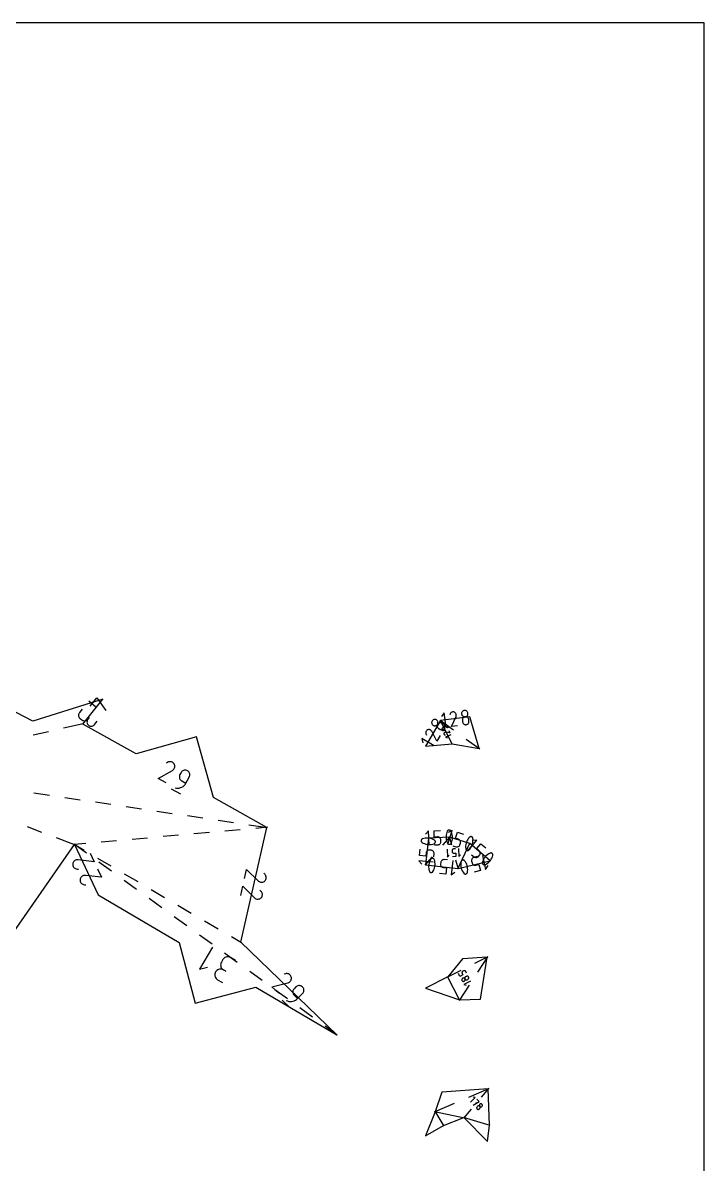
# Model space of a CAD drawing. Extents: x -2 to 214, y 3 to 282.
# Drawn here: x 190.04 to 214.39, y 241.63 to 282.42 of the extents above; entities that cross this region are included whole.
import ezdxf

# ---------------------------------------------------------------- set-up
doc = ezdxf.new("R2010")
doc.units = 0
doc.layers.add('Layer_1', color=7, linetype='CONTINUOUS')

msp = doc.modelspace()

# ---------------------------------------------------------------- linework, layer by layer
at = {"layer": 'Layer_1', "color": 5}
for points in [[(-1.511918, 3.023787), (214.388082, 3.023787), (214.388082, 282.423787), (-1.511918, 282.423787), (-1.511918, 3.023787)], [(191.886751, 253.050144), (192.729464, 251.252138), (195.624012, 249.555823), (196.190986, 247.383534), (198.363279, 247.950508), (201.257831, 246.254194), (197.830994, 249.559605), (198.757593, 253.666164), (196.851111, 254.735945), (196.243518, 256.897228), (194.082236, 256.289638), (192.175754, 257.359419), (192.891445, 258.24982), (190.387143, 257.462593), (188.396643, 258.50097)], [(205.382343, 256.648435), (206.350284, 256.490464), (206.011974, 257.610929), (204.965568, 257.479988), (204.432835, 256.569875), (205.382343, 256.648435)], [(189.604886, 249.77347), (191.886751, 253.050144)], [(205.290293, 253.315457), (204.537317, 253.282113), (204.432835, 252.331546), (205.595565, 252.197575), (206.735369, 252.463527), (206.007525, 253.083802), (205.290293, 253.315457)], [(205.639592, 247.498808), (206.398519, 247.524991), (206.636613, 249.022571), (205.747108, 248.962945), (205.229382, 248.317263), (204.432835, 247.918031), (205.639592, 247.498808)], [(205.801983, 243.289816), (206.63941, 242.433677), (206.714929, 243.017302), (206.673369, 244.323808), (205.009034, 244.203228), (204.768799, 243.501105), (204.432835, 242.633748), (205.070336, 243.003375), (205.801983, 243.289816)]]:
    msp.add_lwpolyline(points, dxfattribs=at)
at = {"layer": 'Layer_1', "color": 1}
for points in [[(192.440941, 257.996522), (192.682022, 258.296457), (193.00583, 257.83901)], [(192.158048, 257.89047), (192.06163, 257.770515), (192.06163, 257.770515), (192.046228, 257.747387), (192.035486, 257.722604), (192.029344, 257.696777), (192.027721, 257.670524), (192.030544, 257.644457), (192.037762, 257.619184), (192.049287, 257.595322), (192.065052, 257.573485), (192.084988, 257.554283), (192.145048, 257.506006), (192.145048, 257.506006), (192.168081, 257.490674), (192.192793, 257.479974), (192.218574, 257.47385), (192.244807, 257.472227), (192.270877, 257.475049), (192.296171, 257.482274), (192.320075, 257.493824), (192.341972, 257.509636), (192.361248, 257.529656), (192.409526, 257.589716), (192.361248, 257.529656), (192.361248, 257.529656), (192.345846, 257.506524), (192.335114, 257.481735), (192.328983, 257.455901), (192.327396, 257.429633), (192.330253, 257.403538), (192.33751, 257.37823), (192.349095, 257.354325), (192.364935, 257.332425), (192.384962, 257.313149), (192.384962, 257.313149), (192.407995, 257.297817), (192.432707, 257.287118), (192.458488, 257.280993), (192.48472, 257.279371), (192.510791, 257.282228), (192.536085, 257.289449), (192.559989, 257.300999), (192.581886, 257.316814), (192.601162, 257.336831), (192.697579, 257.456786)], [(192.393118, 258.182954), (192.633021, 257.990123)], [(205.943665, 257.745298), (205.943665, 257.745298), (205.939316, 257.765266), (205.931689, 257.783638), (205.92114, 257.800134), (205.908038, 257.814467), (205.892735, 257.826356), (205.875597, 257.835518), (205.856984, 257.84167), (205.837257, 257.844531), (205.816775, 257.843819), (205.816775, 257.843819), (205.796751, 257.839462), (205.778336, 257.831828), (205.761812, 257.82128), (205.747461, 257.808177), (205.735562, 257.792885), (205.72639, 257.775764), (205.720234, 257.75718), (205.717369, 257.737491), (205.718075, 257.717069), (205.718075, 257.717069), (205.722435, 257.697003), (205.730076, 257.678556), (205.740631, 257.662008), (205.753747, 257.647635), (205.769054, 257.635722), (205.786196, 257.626543), (205.804808, 257.620383), (205.824532, 257.617519), (205.845004, 257.618228), (205.845004, 257.618228), (205.865021, 257.622585), (205.883429, 257.630219), (205.899949, 257.640777), (205.914304, 257.653897), (205.926203, 257.669218), (205.935368, 257.686377), (205.941524, 257.705018), (205.944381, 257.724777), (205.943665, 257.745298)], [(204.817369, 257.507526), (204.817369, 257.507526), (204.798877, 257.516226), (204.779654, 257.521351), (204.760145, 257.523017), (204.740799, 257.521337), (204.722052, 257.516427), (204.704353, 257.508401), (204.688147, 257.49737), (204.673873, 257.483456), (204.661981, 257.466766), (204.661981, 257.466766), (204.653254, 257.448228), (204.648107, 257.428966), (204.646427, 257.409436), (204.648092, 257.390072), (204.652989, 257.371326), (204.660997, 257.35363), (204.672, 257.337438), (204.685879, 257.323186), (204.702519, 257.311322), (204.702519, 257.311322), (204.721096, 257.302576), (204.740383, 257.297415), (204.759941, 257.295725), (204.779326, 257.297387), (204.798094, 257.302287), (204.815807, 257.310306), (204.83202, 257.32133), (204.846294, 257.33524), (204.858186, 257.351919), (204.858186, 257.351919), (204.866906, 257.370454), (204.87205, 257.389709), (204.873722, 257.409246), (204.872039, 257.428617), (204.867122, 257.447381), (204.859082, 257.465098), (204.848033, 257.481322), (204.834091, 257.495613), (204.817369, 257.507526)], [(204.947513, 257.492889), (205.43225, 257.146497)], [(205.392288, 256.628598), (204.955623, 257.499825)], [(205.160859, 257.246478), (205.097299, 257.754418), (204.998514, 257.627333)], [(205.576949, 257.298541), (205.351359, 257.270311), (205.51782, 257.631976), (205.51782, 257.631976), (205.518028, 257.632314), (205.518229, 257.632656), (205.51842, 257.633002), (205.518603, 257.633351), (205.51878, 257.633715), (205.518949, 257.634089), (205.519115, 257.63448), (205.519277, 257.634886), (205.519439, 257.635316), (205.519439, 257.635316), (205.525733, 257.654874), (205.528365, 257.674658), (205.527511, 257.694255), (205.523345, 257.713245), (205.516049, 257.731208), (205.505801, 257.747733), (205.492777, 257.762397), (205.477152, 257.774787), (205.459104, 257.784481), (205.459104, 257.784481), (205.439511, 257.790648), (205.419706, 257.793199), (205.400105, 257.792295), (205.381122, 257.788111), (205.36317, 257.780802), (205.346667, 257.77054), (205.33203, 257.757487), (205.319665, 257.741806), (205.309999, 257.72367), (205.298742, 257.693401)], [(205.75337, 257.435002), (205.75337, 257.435002), (205.75773, 257.41495), (205.765364, 257.396532), (205.775916, 257.380025), (205.789025, 257.365706), (205.804325, 257.353842), (205.82146, 257.344716), (205.840069, 257.338595), (205.859789, 257.335759), (205.880261, 257.336482), (205.880261, 257.336482), (205.900277, 257.340828), (205.918689, 257.348434), (205.935216, 257.35895), (205.949574, 257.372017), (205.961481, 257.387285), (205.970656, 257.404395), (205.976812, 257.422994), (205.979677, 257.442724), (205.978961, 257.463231), (205.97193, 257.519422), (205.97193, 257.519422), (205.96757, 257.539484), (205.959932, 257.557927), (205.94938, 257.574473), (205.936271, 257.588841), (205.920964, 257.600751), (205.903826, 257.609927), (205.885214, 257.616083), (205.865483, 257.618944), (205.845004, 257.618228), (205.845004, 257.618228), (205.82498, 257.613875), (205.806565, 257.606237), (205.790041, 257.595682), (205.775694, 257.582562), (205.763795, 257.567244), (205.754629, 257.550089), (205.74848, 257.531455), (205.745623, 257.511703), (205.746339, 257.491193), (205.75337, 257.435002)], [(190.951164, 257.085763), (190.409763, 256.964781)], [(192.197411, 257.364256), (191.492565, 257.206748)], [(204.948807, 256.944683), (204.833961, 256.748475), (204.648212, 257.100622), (204.648212, 257.100622), (204.648071, 257.100996), (204.647923, 257.101362), (204.647764, 257.101722), (204.647595, 257.102082), (204.647415, 257.102442), (204.647221, 257.102805), (204.647013, 257.103176), (204.646791, 257.103553), (204.646547, 257.103941), (204.646547, 257.103941), (204.634856, 257.120836), (204.620756, 257.134961), (204.604683, 257.146204), (204.58708, 257.154452), (204.568382, 257.159596), (204.549032, 257.161515), (204.529471, 257.1601), (204.510132, 257.155235), (204.491456, 257.146811), (204.491456, 257.146811), (204.474642, 257.135014), (204.46057, 257.120846), (204.449359, 257.104742), (204.441132, 257.087131), (204.43601, 257.068438), (204.434115, 257.049098), (204.435565, 257.029537), (204.44049, 257.010187), (204.449002, 256.991479), (204.466172, 256.964132)], [(204.947848, 257.16772), (204.947848, 257.16772), (204.966414, 257.158978), (204.985676, 257.153835), (205.005195, 257.152166), (205.024535, 257.153852), (205.04326, 257.158781), (205.060927, 257.166824), (205.077106, 257.177869), (205.091354, 257.191794), (205.103236, 257.20848), (205.103236, 257.20848), (205.111967, 257.227008), (205.117132, 257.246252), (205.118843, 257.265764), (205.117206, 257.28511), (205.112334, 257.303846), (205.104336, 257.321538), (205.093323, 257.337741), (205.079406, 257.352018), (205.062695, 257.363928), (205.013824, 257.392535), (205.013824, 257.392535), (204.995251, 257.40128), (204.975964, 257.406441), (204.956413, 257.408131), (204.937035, 257.406469), (204.918271, 257.401569), (204.900565, 257.393551), (204.884351, 257.382523), (204.870078, 257.368606), (204.858186, 257.351919), (204.858186, 257.351919), (204.849458, 257.333377), (204.844315, 257.314116), (204.842642, 257.294582), (204.844322, 257.275211), (204.849239, 257.256451), (204.857276, 257.238741), (204.868325, 257.22252), (204.882259, 257.208237), (204.898974, 257.196327), (204.947848, 257.16772)], [(205.211591, 257.223078), (205.211591, 257.223078), (205.201192, 257.232758), (205.189719, 257.240678), (205.177386, 257.246802), (205.164404, 257.251095), (205.150977, 257.253519), (205.137321, 257.254041), (205.12364, 257.252619), (205.110147, 257.249219), (205.097045, 257.243807), (205.034536, 257.212477), (205.034536, 257.212477), (205.027385, 257.208053), (205.021303, 257.202589), (205.016354, 257.19626), (205.012593, 257.189236), (205.010081, 257.181704), (205.008878, 257.173834), (205.009044, 257.165801), (205.010635, 257.157786), (205.013715, 257.149965), (205.013715, 257.149965), (205.018132, 257.142832), (205.023596, 257.136767), (205.029929, 257.131828), (205.036956, 257.128082), (205.044498, 257.125581), (205.052376, 257.124385), (205.060412, 257.124554), (205.068434, 257.126152), (205.076259, 257.129232), (205.097097, 257.139678), (205.097097, 257.139678), (205.104248, 257.144102), (205.110327, 257.149573), (205.115273, 257.155909), (205.11903, 257.162936), (205.121534, 257.170472), (205.122734, 257.178346), (205.122568, 257.186371), (205.120981, 257.194379), (205.117908, 257.202186), (205.097045, 257.243807)], [(205.257244, 257.131994), (205.298967, 257.048749), (205.13658, 257.063605), (205.13658, 257.063605), (205.136422, 257.06364), (205.136263, 257.063672), (205.136104, 257.0637), (205.135942, 257.063721), (205.13578, 257.063739), (205.13561, 257.063753), (205.135437, 257.063763), (205.135257, 257.06377), (205.13507, 257.063774), (205.13507, 257.063774), (205.12666, 257.063534), (205.118659, 257.061844), (205.111212, 257.058839), (205.104449, 257.054637), (205.098509, 257.049363), (205.093527, 257.043151), (205.089647, 257.036116), (205.086997, 257.02839), (205.08572, 257.020097), (205.08572, 257.020097), (205.086017, 257.01169), (205.087738, 257.003696), (205.090765, 256.996249), (205.094974, 256.989493), (205.100248, 256.983559), (205.106464, 256.978589), (205.113505, 256.974722), (205.121249, 256.972091), (205.129574, 256.970835), (205.142796, 256.970627)], [(205.248051, 257.208826), (205.201079, 257.302545)], [(204.736971, 256.58279), (204.295188, 256.841386), (204.335941, 256.685667)], [(205.334199, 256.978455), (205.146762, 256.88451), (205.209327, 256.863731)], [(205.883605, 256.823956), (206.368339, 256.477563)], [(195.158847, 255.253266), (194.866842, 255.417117), (195.380402, 255.70009), (195.380402, 255.70009), (195.380931, 255.700309), (195.38146, 255.700538), (195.381989, 255.700778), (195.382518, 255.701036), (195.383047, 255.701311), (195.383577, 255.701607), (195.384106, 255.701925), (195.38467, 255.702263), (195.385235, 255.702616), (195.385235, 255.702616), (195.409795, 255.720283), (195.430217, 255.741429), (195.446343, 255.765393), (195.45802, 255.791537), (195.465086, 255.819209), (195.467379, 255.847753), (195.464768, 255.876522), (195.457088, 255.904867), (195.444184, 255.932141), (195.444184, 255.932141), (195.426361, 255.956584), (195.405124, 255.976926), (195.381107, 255.993002), (195.354952, 256.004643), (195.327287, 256.011685), (195.298758, 256.013943), (195.269996, 256.011262), (195.241633, 256.003493), (195.21431, 255.990455), (195.174499, 255.964437)], [(195.47835, 255.073987), (195.47835, 255.073987), (195.528833, 255.06612), (195.578959, 255.065662), (195.628027, 255.072269), (195.675341, 255.085647), (195.720211, 255.105476), (195.761934, 255.131451), (195.799816, 255.163251), (195.833157, 255.200568), (195.861266, 255.243084), (195.984304, 255.462353), (195.984304, 255.462353), (195.996694, 255.489937), (196.003792, 255.51847), (196.005767, 255.547302), (196.002839, 255.575789), (195.995134, 255.603285), (195.982861, 255.62915), (195.966182, 255.652733), (195.945287, 255.673396), (195.920353, 255.690488), (195.920353, 255.690488), (195.892825, 255.702835), (195.864332, 255.709887), (195.83552, 255.711827), (195.80704, 255.708829), (195.779541, 255.701082), (195.753669, 255.688766), (195.730071, 255.672059), (195.709406, 255.651146), (195.69231, 255.626201), (195.651289, 255.553098), (195.651289, 255.553098), (195.638907, 255.525511), (195.63183, 255.496975), (195.629854, 255.468135), (195.632818, 255.439645), (195.640536, 255.412143), (195.652827, 255.38628), (195.669496, 255.362708), (195.690366, 255.342067), (195.715248, 255.325006), (195.861248, 255.243081)], [(195.341049, 255.042968), (195.669789, 254.858504)], [(190.433826, 254.89769), (190.982607, 254.816498)], [(191.531388, 254.735303), (192.080169, 254.654108)], [(192.628947, 254.572916), (193.177728, 254.491721)], [(193.726509, 254.410529), (194.27529, 254.329333)], [(194.824071, 254.248142), (195.372849, 254.166946)], [(195.921633, 254.085755), (196.470411, 254.004559)], [(197.019192, 253.923364), (197.567973, 253.842172)], [(198.116754, 253.76098), (198.779542, 253.662919)], [(190.185318, 253.696845), (190.703877, 253.499745)], [(195.598443, 253.382926), (195.045901, 253.333385)], [(196.703519, 253.482004), (196.150978, 253.432463)], [(197.808596, 253.581081), (197.256054, 253.531541)], [(198.779694, 253.668147), (198.36113, 253.630618)], [(204.563129, 253.026762), (204.540456, 253.538744), (204.431677, 253.419851)], [(204.755108, 253.035263), (204.868797, 253.040301), (204.868797, 253.040301), (204.889124, 253.043039), (204.908107, 253.049177), (204.925439, 253.058385), (204.940813, 253.070319), (204.953919, 253.084649), (204.964446, 253.101032), (204.97208, 253.119136), (204.976518, 253.13862), (204.977449, 253.159155), (204.974941, 253.21579), (204.974941, 253.21579), (204.9722, 253.236153), (204.966062, 253.255143), (204.956861, 253.272464), (204.944934, 253.287806), (204.930618, 253.300873), (204.914253, 253.311358), (204.896173, 253.318957), (204.876717, 253.323366), (204.856221, 253.324287), (204.742531, 253.319253), (204.732435, 253.547246), (204.959818, 253.557315)], [(205.256422, 253.064234), (205.256422, 253.064234), (205.268519, 253.060311), (205.280821, 253.058642), (205.293055, 253.059122), (205.304951, 253.061648), (205.316236, 253.066121), (205.326639, 253.072436), (205.335889, 253.08049), (205.343714, 253.09018), (205.349838, 253.101409), (205.349838, 253.101409), (205.367516, 253.148445), (205.380202, 253.196596), (205.387917, 253.245487), (205.390676, 253.294742), (205.388495, 253.343976), (205.381394, 253.392811), (205.369385, 253.440873), (205.352487, 253.487779), (205.330717, 253.533153), (205.330717, 253.533153), (205.328005, 253.537711), (205.324964, 253.542046), (205.321619, 253.546142), (205.317993, 253.549977), (205.314105, 253.553526), (205.309985, 253.556771), (205.305649, 253.559696), (205.301119, 253.562271), (205.29642, 253.56448), (205.29642, 253.56448), (205.284225, 253.568494), (205.271849, 253.570237), (205.259562, 253.56981), (205.247628, 253.567316), (205.236321, 253.56286), (205.225904, 253.556542), (205.216654, 253.548467), (205.208829, 253.538737), (205.202709, 253.527452), (205.202709, 253.527452), (205.185126, 253.48043), (205.172511, 253.43229), (205.164841, 253.383402), (205.162107, 253.334154), (205.164288, 253.284921), (205.171368, 253.236082), (205.183327, 253.188013), (205.200154, 253.141093), (205.221829, 253.095708), (205.221829, 253.095708), (205.224535, 253.091161), (205.227551, 253.086843), (205.230874, 253.082776), (205.234483, 253.078962), (205.238367, 253.075424), (205.242516, 253.072168), (205.246915, 253.069208), (205.251558, 253.066558), (205.256422, 253.064234)], [(205.225325, 253.067165), (205.38284, 253.554842), (205.239397, 253.481414)], [(205.408191, 253.008103), (205.516483, 252.973125), (205.516483, 252.973125), (205.536486, 252.968596), (205.556418, 252.967721), (205.575877, 252.970296), (205.594451, 252.976113), (205.611733, 252.984961), (205.627315, 252.996641), (205.640792, 253.010936), (205.651756, 253.027647), (205.659796, 253.046566), (205.677219, 253.100513), (205.677219, 253.100513), (205.681763, 253.120551), (205.682642, 253.14049), (205.680066, 253.159932), (205.674245, 253.178474), (205.665394, 253.195714), (205.653717, 253.211254), (205.63943, 253.224687), (205.62274, 253.235613), (205.603856, 253.243632), (205.49556, 253.27861), (205.565703, 253.49578), (205.782294, 253.425824)], [(191.222436, 253.302648), (191.907495, 253.042263)], [(192.283214, 253.08569), (191.86465, 253.048165)], [(191.86762, 253.06138), (192.22781, 252.849872)], [(192.305922, 252.746159), (191.868788, 253.063172)], [(193.38829, 253.184767), (192.835748, 253.13523)], [(194.493367, 253.283845), (193.940825, 253.234308)], [(204.769328, 253.109488), (204.769328, 253.109488), (204.775054, 253.12084), (204.778589, 253.132743), (204.779986, 253.144907), (204.779312, 253.157049), (204.77662, 253.168885), (204.771974, 253.180135), (204.76543, 253.190507), (204.757051, 253.199721), (204.746895, 253.207497), (204.746895, 253.207497), (204.703119, 253.232166), (204.657476, 253.252077), (204.610345, 253.267187), (204.562096, 253.277456), (204.513109, 253.282839), (204.463759, 253.283298), (204.414427, 253.278793), (204.365486, 253.269279), (204.317314, 253.254712), (204.317314, 253.254712), (204.312393, 253.252726), (204.307644, 253.250387), (204.303083, 253.24771), (204.29874, 253.244711), (204.294637, 253.241416), (204.290796, 253.237839), (204.287247, 253.234001), (204.284005, 253.229923), (204.281105, 253.225615), (204.281105, 253.225615), (204.27527, 253.214182), (204.271654, 253.202216), (204.270193, 253.190009), (204.270828, 253.177835), (204.273502, 253.165978), (204.278152, 253.154718), (204.284714, 253.144339), (204.293131, 253.135117), (204.303344, 253.127338), (204.303344, 253.127338), (204.34712, 253.102764), (204.392763, 253.082924), (204.439897, 253.067864), (204.488147, 253.057619), (204.537133, 253.052236), (204.58648, 253.051752), (204.635812, 253.056211), (204.684753, 253.065655), (204.732925, 253.080123), (204.732925, 253.080123), (204.737836, 253.082098), (204.742559, 253.084423), (204.747089, 253.087079), (204.751411, 253.090064), (204.755503, 253.093359), (204.759355, 253.096961), (204.762953, 253.100855), (204.766284, 253.105036), (204.769328, 253.109488)], [(205.0438, 253.032614), (205.304873, 253.332189)], [(205.369858, 253.024098), (205.284447, 253.336864)], [(205.58621, 252.177453), (206.016881, 253.103925)], [(205.888068, 252.860212), (205.888068, 252.860212), (205.898034, 252.852313), (205.90898, 252.846453), (205.920611, 252.842633), (205.932641, 252.840848), (205.944777, 252.841098), (205.956732, 252.843381), (205.968212, 252.847699), (205.978925, 252.854049), (205.988585, 252.862431), (205.988585, 252.862431), (206.021573, 252.900333), (206.050275, 252.941026), (206.074574, 252.984149), (206.094354, 253.029337), (206.109503, 253.076235), (206.119899, 253.124477), (206.125427, 253.173708), (206.12597, 253.223562), (206.121416, 253.273681), (206.121416, 253.273681), (206.120463, 253.278899), (206.119126, 253.284025), (206.117423, 253.289027), (206.115362, 253.293888), (206.112963, 253.29857), (206.110233, 253.303054), (206.107188, 253.307305), (206.103844, 253.311301), (206.100214, 253.315013), (206.100214, 253.315013), (206.090188, 253.323031), (206.079199, 253.328983), (206.067536, 253.332874), (206.055482, 253.334705), (206.043329, 253.334475), (206.031366, 253.332193), (206.019876, 253.327857), (206.009148, 253.321469), (205.999471, 253.313034), (205.999471, 253.313034), (205.966578, 253.27511), (205.937947, 253.234403), (205.913693, 253.191272), (205.893934, 253.146078), (205.878786, 253.09918), (205.868368, 253.050941), (205.862795, 253.001721), (205.862177, 252.951884), (205.866643, 252.901783), (205.866643, 252.901783), (205.867589, 252.896579), (205.868912, 252.891482), (205.870602, 252.886508), (205.872651, 252.881675), (205.875057, 252.877004), (205.877809, 252.872502), (205.880899, 252.868191), (205.884321, 252.864092), (205.888068, 252.860212)], [(205.929445, 252.813677), (206.26185, 253.203732), (206.101216, 253.190891)], [(206.075703, 252.689033), (206.162317, 252.615218), (206.162317, 252.615218), (206.179056, 252.603368), (206.197133, 252.594919), (206.216091, 252.589839), (206.235473, 252.588093), (206.254829, 252.589642), (206.2737, 252.594454), (206.291628, 252.602493), (206.308155, 252.613726), (206.322834, 252.628116), (206.359604, 252.671267), (206.359604, 252.671267), (206.371479, 252.688031), (206.379935, 252.706111), (206.385008, 252.725055), (206.38674, 252.744412), (206.385174, 252.76373), (206.380344, 252.782558), (206.372297, 252.80044), (206.361068, 252.816933), (206.3467, 252.831577), (206.260082, 252.905392), (206.408111, 253.079089), (206.581343, 252.931459)], [(192.447351, 252.7422), (192.589432, 252.439051), (192.00719, 252.507811), (192.00719, 252.507811), (192.006625, 252.507952), (192.006061, 252.508079), (192.005496, 252.508189), (192.004932, 252.508284), (192.004332, 252.508365), (192.003733, 252.508436), (192.003098, 252.508489), (192.002463, 252.508531), (192.001792, 252.508563), (192.001792, 252.508563), (191.971538, 252.508489), (191.942631, 252.503183), (191.91557, 252.493076), (191.890865, 252.478612), (191.869017, 252.460225), (191.850532, 252.43836), (191.835909, 252.41345), (191.825661, 252.38593), (191.820285, 252.356247), (191.820285, 252.356247), (191.820553, 252.326), (191.825986, 252.297101), (191.836156, 252.270053), (191.850648, 252.245366), (191.869046, 252.223546), (191.890921, 252.205096), (191.915859, 252.190523), (191.943439, 252.180335), (191.973242, 252.17504), (192.020754, 252.173029)], [(192.706184, 252.568962), (193.184561, 252.288055)], [(204.721188, 252.609651), (204.73362, 252.722773), (204.73362, 252.722773), (204.734026, 252.743276), (204.730865, 252.762975), (204.724423, 252.781514), (204.714983, 252.798535), (204.702829, 252.81368), (204.688253, 252.826588), (204.671531, 252.836907), (204.652954, 252.844277), (204.632807, 252.848341), (204.576454, 252.854535), (204.576454, 252.854535), (204.555912, 252.854945), (204.536205, 252.851787), (204.517681, 252.845346), (204.500691, 252.835909), (204.485589, 252.823763), (204.47272, 252.809196), (204.462443, 252.792492), (204.455105, 252.773943), (204.451056, 252.753828), (204.438624, 252.640706), (204.211773, 252.665641), (204.236641, 252.891884)], [(204.418254, 252.314817), (204.679327, 252.614389)], [(204.713032, 252.550392), (204.713032, 252.550392), (204.701711, 252.556181), (204.68983, 252.559775), (204.677673, 252.561239), (204.665527, 252.560626), (204.653673, 252.557997), (204.642402, 252.553408), (204.631995, 252.54692), (204.622735, 252.538591), (204.61491, 252.528473), (204.61491, 252.528473), (204.590011, 252.484831), (204.56986, 252.439291), (204.554504, 252.392238), (204.543984, 252.344045), (204.538343, 252.295086), (204.537624, 252.24574), (204.541871, 252.196383), (204.551132, 252.147392), (204.565444, 252.099146), (204.565444, 252.099146), (204.567402, 252.094218), (204.569719, 252.089452), (204.572372, 252.08488), (204.575346, 252.08052), (204.57862, 252.076399), (204.582176, 252.07254), (204.585997, 252.06897), (204.590061, 252.06571), (204.594347, 252.062786), (204.594347, 252.062786), (204.605756, 252.056891), (204.617697, 252.053211), (204.6299, 252.051687), (204.642078, 252.052262), (204.653949, 252.054869), (204.66523, 252.059459), (204.675644, 252.065968), (204.684908, 252.074339), (204.69274, 252.08451), (204.69274, 252.08451), (204.717544, 252.128155), (204.737624, 252.173695), (204.752931, 252.220749), (204.76343, 252.268942), (204.769071, 252.3179), (204.769811, 252.367247), (204.76561, 252.416604), (204.756423, 252.465591), (204.742207, 252.51384), (204.742207, 252.51384), (204.740256, 252.518758), (204.737959, 252.523496), (204.735324, 252.52804), (204.732364, 252.532375), (204.72909, 252.536485), (204.725506, 252.540359), (204.721633, 252.543975), (204.71747, 252.547326), (204.713032, 252.550392)], [(205.206928, 252.886578), (205.219349, 252.606102), (205.27894, 252.671236)], [(205.499038, 252.899515), (205.436755, 252.896756), (205.436755, 252.896756), (205.425618, 252.895257), (205.415218, 252.891895), (205.405725, 252.88685), (205.397301, 252.880313), (205.390122, 252.872464), (205.384357, 252.863485), (205.380173, 252.853569), (205.377743, 252.842894), (205.377231, 252.831644), (205.378607, 252.800617), (205.378607, 252.800617), (205.380106, 252.789462), (205.383472, 252.779059), (205.388513, 252.769572), (205.395047, 252.761166), (205.402889, 252.754008), (205.411853, 252.748265), (205.421759, 252.744102), (205.432416, 252.741685), (205.443645, 252.741181), (205.505928, 252.74394), (205.51146, 252.619039), (205.38689, 252.613521)], [(205.604208, 252.904175), (205.61663, 252.623695), (205.676221, 252.688829)], [(206.27299, 252.618763), (206.162165, 252.592905), (206.162165, 252.592905), (206.142692, 252.586477), (206.125162, 252.576949), (206.109817, 252.564711), (206.096898, 252.550152), (206.086653, 252.533659), (206.079319, 252.515618), (206.075142, 252.49642), (206.074366, 252.476449), (206.077227, 252.456094), (206.09011, 252.400884), (206.09011, 252.400884), (206.096549, 252.381376), (206.106077, 252.363836), (206.118304, 252.348507), (206.132853, 252.335617), (206.149324, 252.325408), (206.167341, 252.318112), (206.186511, 252.313967), (206.206446, 252.313212), (206.226759, 252.316077), (206.337584, 252.341935), (206.389442, 252.119689), (206.167789, 252.067968)], [(206.462245, 252.368499), (206.462245, 252.368499), (206.468422, 252.357387), (206.476286, 252.347781), (206.485564, 252.33979), (206.495992, 252.333532), (206.507295, 252.329108), (206.519212, 252.326639), (206.531471, 252.326226), (206.5438, 252.327983), (206.555936, 252.332022), (206.555936, 252.332022), (206.600933, 252.354388), (206.643037, 252.38097), (206.682012, 252.411485), (206.717603, 252.445641), (206.749569, 252.483149), (206.77766, 252.523725), (206.801635, 252.567074), (206.821249, 252.612914), (206.83625, 252.660952), (206.83625, 252.660952), (206.837368, 252.666134), (206.838102, 252.67138), (206.838444, 252.676658), (206.838405, 252.681935), (206.837982, 252.687181), (206.837181, 252.692367), (206.835999, 252.697461), (206.83444, 252.702432), (206.83251, 252.707251), (206.83251, 252.707251), (206.826322, 252.718501), (206.818455, 252.728213), (206.809174, 252.736277), (206.798742, 252.742585), (206.787432, 252.747033), (206.775505, 252.74951), (206.763228, 252.749909), (206.750874, 252.74812), (206.738703, 252.744038), (206.738703, 252.744038), (206.693787, 252.721619), (206.65174, 252.694995), (206.612804, 252.664455), (206.577233, 252.630285), (206.545268, 252.592774), (206.517155, 252.552215), (206.493141, 252.508891), (206.473471, 252.463093), (206.458389, 252.415112), (206.458389, 252.415112), (206.457267, 252.40994), (206.456537, 252.404726), (206.456191, 252.399484), (206.456234, 252.394234), (206.456664, 252.388996), (206.457479, 252.383785), (206.458682, 252.378621), (206.46027, 252.373519), (206.462245, 252.368499)], [(206.460128, 252.66243), (206.57658, 252.163352), (206.661635, 252.300223)], [(192.70945, 252.182984), (192.851532, 251.879835), (192.269286, 251.948595), (192.269286, 251.948595), (192.268722, 251.948736), (192.268157, 251.94886), (192.267593, 251.948969), (192.267028, 251.949068), (192.266429, 251.949149), (192.265829, 251.949216), (192.265194, 251.949272), (192.264559, 251.949315), (192.263889, 251.949346), (192.263889, 251.949346), (192.233634, 251.949272), (192.204724, 251.943963), (192.17767, 251.933859), (192.152961, 251.919396), (192.131114, 251.901009), (192.112628, 251.879144), (192.098009, 251.85423), (192.087757, 251.826714), (192.082381, 251.797028), (192.082381, 251.797028), (192.082649, 251.766784), (192.088082, 251.737884), (192.098252, 251.710837), (192.112748, 251.68615), (192.131142, 251.664327), (192.153021, 251.64588), (192.177955, 251.631307), (192.205536, 251.621118), (192.235338, 251.61582), (192.28285, 251.613809)], [(193.204105, 252.094793), (192.755012, 252.420478)], [(197.957757, 251.833872), (198.031449, 252.160452), (198.449173, 251.74906), (198.449173, 251.74906), (198.449526, 251.748602), (198.449914, 251.748143), (198.450302, 251.74772), (198.45069, 251.747296), (198.451113, 251.746873), (198.451537, 251.74645), (198.451995, 251.746026), (198.452489, 251.745603), (198.453018, 251.74518), (198.453018, 251.74518), (198.476961, 251.726684), (198.503049, 251.713148), (198.530619, 251.704533), (198.559003, 251.700807), (198.587536, 251.701936), (198.61555, 251.70787), (198.642375, 251.71858), (198.667349, 251.734029), (198.689799, 251.754179), (198.689799, 251.754179), (198.708137, 251.778235), (198.72157, 251.80439), (198.730122, 251.831995), (198.733815, 251.860379), (198.732686, 251.888898), (198.726721, 251.916887), (198.715961, 251.943691), (198.700425, 251.968654), (198.680133, 251.991115), (198.643836, 252.021839)], [(204.700191, 252.418636), (204.190776, 252.474629), (204.291611, 252.348927)], [(205.212611, 252.499634), (205.099556, 252.512662), (205.099556, 252.512662), (205.079056, 252.513174), (205.05934, 252.510118), (205.040766, 252.503772), (205.023699, 252.49442), (205.00849, 252.482348), (204.995505, 252.467838), (204.985098, 252.451169), (204.977629, 252.432631), (204.973463, 252.412505), (204.966972, 252.356184), (204.966972, 252.356184), (204.966453, 252.335649), (204.969512, 252.315925), (204.975855, 252.297365), (204.985203, 252.280326), (204.997268, 252.26516), (205.011768, 252.252217), (205.028419, 252.241852), (205.046929, 252.234416), (205.06702, 252.230263), (205.180074, 252.217239), (205.153951, 251.990519), (204.927842, 252.016572)], [(205.403513, 252.477638), (205.344853, 251.968523), (205.471081, 252.068698)], [(205.601411, 252.176168), (205.516, 252.488938)], [(205.785557, 252.498089), (205.785557, 252.498089), (205.772946, 252.499719), (205.760545, 252.499098), (205.748607, 252.496374), (205.737382, 252.491703), (205.727109, 252.485234), (205.718046, 252.477113), (205.710433, 252.467496), (205.704528, 252.456528), (205.70057, 252.444368), (205.70057, 252.444368), (205.691846, 252.394884), (205.688233, 252.345216), (205.689641, 252.295742), (205.695987, 252.246823), (205.707188, 252.198827), (205.723151, 252.15213), (205.743792, 252.107098), (205.76903, 252.064098), (205.798772, 252.023504), (205.798772, 252.023504), (205.802279, 252.019525), (205.806064, 252.01582), (205.810107, 252.012409), (205.814376, 252.009308), (205.818849, 252.006532), (205.823495, 252.004101), (205.828296, 252.002027), (205.833221, 252.000326), (205.838245, 251.999018), (205.838245, 251.999018), (205.850969, 251.997317), (205.863458, 251.997882), (205.875456, 252.000559), (205.886727, 252.005205), (205.897025, 252.011665), (205.906098, 252.019793), (205.913707, 252.029431), (205.919606, 252.040434), (205.92355, 252.05265), (205.92355, 252.05265), (205.932182, 252.102103), (205.935731, 252.151746), (205.934274, 252.201205), (205.927907, 252.250118), (205.916706, 252.29811), (205.900768, 252.344817), (205.880169, 252.389864), (205.855002, 252.432888), (205.825347, 252.473514), (205.825347, 252.473514), (205.821855, 252.477487), (205.818091, 252.481173), (205.814079, 252.484563), (205.809832, 252.487647), (205.805362, 252.490409), (205.800685, 252.492846), (205.795816, 252.494945), (205.790768, 252.496699), (205.785557, 252.498089)], [(194.102288, 251.443428), (193.653198, 251.769109)], [(193.662935, 252.007146), (194.141308, 251.726239)], [(194.619686, 251.445329), (195.098059, 251.164419)], [(197.821821, 251.231422), (197.895513, 251.558007), (198.313237, 251.146615), (198.313237, 251.146615), (198.31359, 251.146156), (198.313978, 251.145697), (198.314366, 251.145274), (198.314754, 251.144851), (198.315178, 251.144427), (198.315601, 251.144004), (198.316059, 251.143581), (198.316553, 251.143157), (198.317083, 251.142734), (198.317083, 251.142734), (198.341026, 251.124238), (198.367117, 251.110702), (198.394683, 251.102091), (198.423068, 251.098362), (198.4516, 251.099491), (198.479614, 251.105428), (198.50644, 251.116138), (198.531413, 251.131586), (198.553863, 251.151734), (198.553863, 251.151734), (198.572201, 251.175789), (198.585635, 251.201948), (198.594189, 251.229549), (198.59788, 251.257937), (198.596715, 251.286456), (198.590753, 251.314445), (198.579994, 251.341249), (198.564457, 251.366208), (198.544166, 251.388673), (198.507872, 251.419397)], [(195.00047, 250.792062), (194.551381, 251.117743)], [(195.576437, 250.883513), (196.05481, 250.602603)], [(195.898653, 250.140694), (195.449564, 250.466378)], [(196.533184, 250.321693), (197.011561, 250.040787)], [(196.796836, 249.489328), (196.347743, 249.815013)], [(197.489935, 249.759877), (197.850128, 249.548369)], [(196.814048, 249.388462), (196.351613, 248.599379), (196.62987, 248.672048)], [(197.635837, 248.906829), (197.460609, 249.009515), (197.460609, 249.009515), (197.42744, 249.025161), (197.393009, 249.03439), (197.358109, 249.037423), (197.323526, 249.03446), (197.290041, 249.025722), (197.258442, 249.01142), (197.229518, 248.991763), (197.204058, 248.96696), (197.182842, 248.937224), (197.131425, 248.849488), (197.131425, 248.849488), (197.115857, 248.816458), (197.106667, 248.782129), (197.103668, 248.747292), (197.106631, 248.712734), (197.115373, 248.679248), (197.129689, 248.647622), (197.149388, 248.618648), (197.174262, 248.593117), (197.204122, 248.57182), (197.291857, 248.520406), (197.204122, 248.57182), (197.204122, 248.57182), (197.17095, 248.587462), (197.136512, 248.596684), (197.101601, 248.599683), (197.067, 248.596684), (197.03349, 248.587903), (197.001853, 248.573538), (196.972883, 248.553797), (196.947356, 248.528887), (196.926062, 248.499017), (196.926062, 248.499017), (196.910498, 248.465987), (196.901304, 248.431658), (196.898306, 248.396818), (196.901269, 248.362263), (196.910007, 248.328774), (196.924326, 248.297151), (196.944026, 248.268177), (196.968903, 248.242647), (196.998759, 248.22135), (197.173984, 248.11866)], [(197.695019, 248.837963), (197.245926, 249.163644)], [(206.656453, 249.032516), (206.180972, 248.794204)], [(206.648762, 249.041142), (206.289973, 248.492798)], [(198.593202, 248.186597), (198.144109, 248.512278)], [(205.685023, 248.545634), (205.209542, 248.307322)], [(205.896368, 248.455294), (205.869815, 248.508271), (205.869815, 248.508271), (205.864195, 248.517351), (205.857242, 248.52507), (205.849181, 248.531357), (205.840238, 248.53613), (205.830642, 248.539315), (205.820616, 248.540836), (205.810389, 248.540621), (205.80018, 248.538589), (205.790221, 248.534666), (205.76383, 248.52144), (205.76383, 248.52144), (205.754732, 248.51581), (205.747009, 248.508856), (205.74073, 248.500799), (205.735971, 248.49187), (205.732803, 248.482289), (205.731297, 248.47228), (205.731526, 248.462071), (205.733561, 248.451883), (205.737477, 248.441945), (205.764031, 248.388965), (205.657788, 248.335717), (205.604685, 248.441673)], [(199.180894, 247.733786), (198.939901, 247.966238), (199.508381, 248.109939), (199.508381, 248.109939), (199.508946, 248.110013), (199.50951, 248.110098), (199.510075, 248.1102), (199.510639, 248.110316), (199.511204, 248.110447), (199.511803, 248.110599), (199.512403, 248.110771), (199.513038, 248.110962), (199.513673, 248.111174), (199.513673, 248.111174), (199.541909, 248.122046), (199.567024, 248.137329), (199.588691, 248.156431), (199.606602, 248.178769), (199.620448, 248.203746), (199.62991, 248.230776), (199.634669, 248.259266), (199.634418, 248.288635), (199.628841, 248.318286), (199.628841, 248.318286), (199.617785, 248.346445), (199.602393, 248.371502), (199.58323, 248.393138), (199.560875, 248.411024), (199.535898, 248.424839), (199.508872, 248.434262), (199.480371, 248.438968), (199.450967, 248.438636), (199.421235, 248.432942), (199.376132, 248.41785)], [(205.649537, 247.478971), (205.219437, 248.337103)], [(205.755825, 248.272912), (205.755825, 248.272912), (205.746769, 248.267302), (205.739065, 248.26036), (205.732792, 248.252306), (205.72803, 248.243374), (205.724848, 248.233785), (205.723324, 248.22377), (205.723539, 248.21355), (205.725564, 248.203358), (205.729476, 248.193417), (205.729476, 248.193417), (205.7351, 248.184333), (205.742053, 248.17661), (205.75011, 248.170324), (205.759046, 248.165551), (205.768631, 248.162362), (205.778639, 248.160831), (205.788845, 248.161039), (205.799019, 248.163053), (205.808932, 248.166955), (205.808932, 248.166955), (205.818034, 248.172585), (205.825774, 248.179549), (205.832071, 248.187613), (205.836851, 248.19656), (205.840047, 248.206155), (205.841575, 248.216174), (205.841367, 248.226394), (205.839345, 248.236586), (205.835433, 248.246524), (205.835433, 248.246524), (205.829813, 248.255604), (205.822857, 248.263323), (205.814796, 248.269606), (205.805853, 248.274379), (205.796254, 248.277561), (205.786228, 248.279082), (205.775994, 248.278867), (205.765788, 248.276835), (205.755825, 248.272912)], [(206.039152, 248.170409), (205.800575, 248.050831), (205.880211, 248.024383)], [(205.941418, 248.233355), (205.941418, 248.233355), (205.950516, 248.238985), (205.958239, 248.245942), (205.964515, 248.253999), (205.969277, 248.262932), (205.972445, 248.272513), (205.973951, 248.282521), (205.973722, 248.292731), (205.971686, 248.302915), (205.967771, 248.31285), (205.967771, 248.31285), (205.962154, 248.321934), (205.955212, 248.329659), (205.947168, 248.335953), (205.93825, 248.340737), (205.928676, 248.343933), (205.918671, 248.345464), (205.908462, 248.345259), (205.898266, 248.343234), (205.888311, 248.339315), (205.86192, 248.326086), (205.86192, 248.326086), (205.852818, 248.320455), (205.845082, 248.313495), (205.838785, 248.305431), (205.834004, 248.296488), (205.830812, 248.286896), (205.829284, 248.276877), (205.829496, 248.266657), (205.831521, 248.256465), (205.835433, 248.246524), (205.835433, 248.246524), (205.841056, 248.23744), (205.848013, 248.229718), (205.856074, 248.223435), (205.865017, 248.218661), (205.874613, 248.215479), (205.884639, 248.213959), (205.894866, 248.214178), (205.905071, 248.21621), (205.915027, 248.220129), (205.941418, 248.233355)], [(199.491384, 247.535229), (199.042291, 247.860913)], [(199.444589, 247.479444), (199.444589, 247.479444), (199.491434, 247.459046), (199.539803, 247.445895), (199.588949, 247.439862), (199.638108, 247.440815), (199.686538, 247.448639), (199.733478, 247.463198), (199.778179, 247.484372), (199.819884, 247.512026), (199.857839, 247.546038), (200.032394, 247.727006), (200.032394, 247.727006), (200.051366, 247.750554), (200.065456, 247.776359), (200.074678, 247.803745), (200.079042, 247.832052), (200.078548, 247.860603), (200.073217, 247.888733), (200.063061, 247.915774), (200.048078, 247.94105), (200.028281, 247.963899), (200.028281, 247.963899), (200.004778, 247.982815), (199.979001, 247.996852), (199.951618, 248.006025), (199.923311, 248.010339), (199.894747, 248.00981), (199.866599, 248.004448), (199.839541, 247.99426), (199.81425, 247.979263), (199.791394, 247.959462), (199.7332, 247.899126), (199.7332, 247.899126), (199.714238, 247.875574), (199.700158, 247.849762), (199.690961, 247.822358), (199.686622, 247.79404), (199.687116, 247.765483), (199.692457, 247.737353), (199.702614, 247.710326), (199.717575, 247.685071), (199.737327, 247.662267), (199.857822, 247.546038)], [(205.986235, 248.028585), (205.627442, 247.480238)], [(199.303908, 247.484203), (199.575222, 247.222502)], [(200.389567, 246.883863), (199.940478, 247.209548)], [(201.275791, 246.241169), (200.838657, 246.558179)], [(205.975719, 244.022451), (206.693738, 244.33261)], [(206.03047, 243.844901), (206.204174, 244.01481), (206.127773, 244.015642)], [(206.687667, 244.340776), (206.416423, 244.018916)], [(204.748426, 243.492304), (205.466445, 243.802462)], [(206.058928, 243.594711), (205.787681, 243.272848)], [(206.131957, 243.741146), (206.343433, 243.872436), (206.267879, 243.94968)], [(206.26608, 243.796775), (206.228308, 243.835391)], [(206.271964, 243.675057), (206.271964, 243.675057), (206.265639, 243.667648), (206.260869, 243.659474), (206.257662, 243.650747), (206.256015, 243.641677), (206.255927, 243.632487), (206.257398, 243.623392), (206.260432, 243.614601), (206.265021, 243.606335), (206.271174, 243.598807), (206.271174, 243.598807), (206.278568, 243.592489), (206.286731, 243.587716), (206.295448, 243.584488), (206.304511, 243.582816), (206.313701, 243.582703), (206.322803, 243.584149), (206.331601, 243.587162), (206.339881, 243.591748), (206.347423, 243.597911), (206.366639, 243.616707), (206.366639, 243.616707), (206.372971, 243.624115), (206.377748, 243.6323), (206.380969, 243.641038), (206.382634, 243.650119), (206.38274, 243.659323), (206.381283, 243.668435), (206.378263, 243.67724), (206.37368, 243.685516), (206.367528, 243.693052), (206.367528, 243.693052), (206.36013, 243.699366), (206.351953, 243.704132), (206.343218, 243.707346), (206.334141, 243.709001), (206.324933, 243.7091), (206.315818, 243.707636), (206.307009, 243.704609), (206.298726, 243.700012), (206.29118, 243.693853), (206.271964, 243.675057)], [(206.443883, 243.692262), (206.443883, 243.692262), (206.450184, 243.699638), (206.454936, 243.707798), (206.458139, 243.716522), (206.459793, 243.725592), (206.459889, 243.734789), (206.458432, 243.743898), (206.455408, 243.752699), (206.450826, 243.760976), (206.444673, 243.768511), (206.444673, 243.768511), (206.437276, 243.774829), (206.429102, 243.779595), (206.42037, 243.782809), (206.411293, 243.784471), (206.402097, 243.784576), (206.392995, 243.783123), (206.384204, 243.780114), (206.375938, 243.775542), (206.368424, 243.769407), (206.368424, 243.769407), (206.362095, 243.761999), (206.357318, 243.753811), (206.354094, 243.745069), (206.352429, 243.735985), (206.352323, 243.726777), (206.353777, 243.717665), (206.356796, 243.70886), (206.361379, 243.700584), (206.367528, 243.693052), (206.367528, 243.693052), (206.374922, 243.686737), (206.383096, 243.681975), (206.391831, 243.678761), (206.400908, 243.677106), (206.410115, 243.677011), (206.419234, 243.678475), (206.428047, 243.681502), (206.436337, 243.686095), (206.443883, 243.692262)], [(204.747057, 243.50555), (205.823721, 243.285371)], [(204.757298, 243.520081), (205.081833, 242.984395)], [(206.736191, 243.010956), (205.780717, 243.296166)]]:
    msp.add_lwpolyline(points, dxfattribs=at)

doc.saveas('drawing.dxf')
